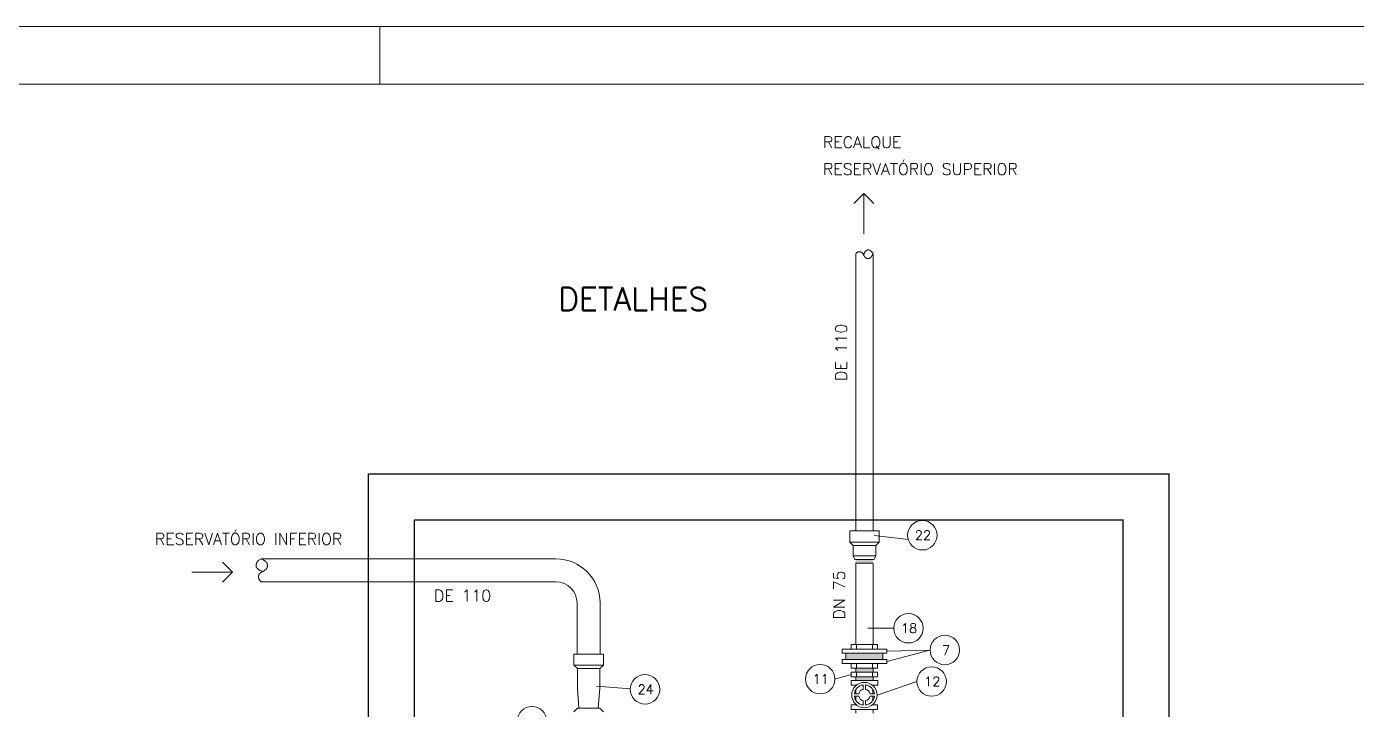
# Model space of a CAD drawing. Extents: x -3017.7 to -2976.7, y -3270.7 to -3256.2.
# Drawn here: x -3007.02 to -2995.46, y -3262.18 to -3256.25 of the extents above; entities that cross this region are included whole.
import ezdxf

# ---------------------------------------------------------------- set-up
doc = ezdxf.new("R2010")
doc.units = 0
doc.header["$MEASUREMENT"] = 0
for name, color, linetype, lineweight in [('CONEXOES', 6, 'CONTINUOUS', 20), ('COTAS', 7, 'CONTINUOUS', 0), ('PAREDE', 4, 'CONTINUOUS', 30), ('PRANCHA', 7, 'CONTINUOUS', 0), ('ROSCA', 7, 'CONTINUOUS', 0)]:
    doc.layers.add(name, color=color, linetype=linetype, lineweight=lineweight)
doc.styles.get("Standard").update_dxf_attribs({"font": 'romans.shx'})

msp = doc.modelspace()

# ---------------------------------------------------------------- hatches: boundary and pattern name
at = {"layer": 'ROSCA'}
for points in [[(-2999.66, -3260.875), (-2999.81, -3260.875), (-2999.81, -3260.909), (-2999.66, -3260.909)], [(-2999.575, -3261.69), (-2999.895, -3261.69), (-2999.895, -3261.744), (-2999.575, -3261.744)], [(-2999.66, -3261.82), (-2999.81, -3261.82), (-2999.81, -3261.854), (-2999.66, -3261.854)], [(-2999.66, -3261.894), (-2999.81, -3261.894), (-2999.81, -3261.928), (-2999.66, -3261.928)]]:
    msp.add_hatch(color=256, dxfattribs=at).paths.add_polyline_path(points)

# ---------------------------------------------------------------- linework, layer by layer
at = {"layer": 'CONEXOES'}
for p, q in [((-2999.81, -3260.628), (-2999.81, -3258.219)), ((-2999.66, -3260.628), (-2999.66, -3258.219)), ((-2999.863, -3260.628), (-2999.607, -3260.628)), ((-2999.863, -3260.628), (-2999.863, -3260.725)), ((-2999.607, -3260.725), (-2999.607, -3260.628)), ((-2999.863, -3260.725), (-2999.607, -3260.725)), ((-2999.863, -3260.725), (-2999.833, -3260.755)), ((-2999.833, -3260.755), (-2999.637, -3260.755)), ((-2999.833, -3260.755), (-2999.833, -3260.845)), ((-2999.637, -3260.755), (-2999.607, -3260.725)), ((-2999.637, -3260.845), (-2999.637, -3260.755)), ((-3002.416, -3260.87), (-3004.979, -3260.87)), ((-2999.833, -3260.845), (-2999.637, -3260.845)), ((-2999.833, -3260.845), (-2999.817, -3260.875)), ((-2999.817, -3260.875), (-2999.653, -3260.875)), ((-2999.653, -3260.875), (-2999.637, -3260.845)), ((-2999.81, -3261.614), (-2999.81, -3260.904)), ((-2999.81, -3260.909), (-2999.66, -3260.909)), ((-2999.66, -3261.614), (-2999.66, -3260.913)), ((-3002.416, -3261.07), (-3004.979, -3261.07)), ((-3002.232, -3261.695), (-3002.232, -3261.253)), ((-3002.032, -3261.695), (-3002.032, -3261.253)), ((-3002.004, -3261.698), (-3002.26, -3261.698)), ((-3002.26, -3261.698), (-3002.26, -3261.794)), ((-3002.004, -3261.698), (-3002.004, -3261.794)), ((-2999.541, -3261.654), (-2999.929, -3261.654)), ((-2999.929, -3261.69), (-2999.929, -3261.654)), ((-2999.541, -3261.69), (-2999.929, -3261.69)), ((-2999.541, -3261.69), (-2999.929, -3261.69)), ((-2999.895, -3261.744), (-2999.895, -3261.69)), ((-2999.85, -3261.614), (-2999.62, -3261.614)), ((-2999.85, -3261.614), (-2999.85, -3261.654)), ((-2999.85, -3261.654), (-2999.62, -3261.654)), ((-2999.805, -3261.614), (-2999.805, -3261.654)), ((-2999.665, -3261.614), (-2999.665, -3261.654)), ((-2999.62, -3261.614), (-2999.62, -3261.654)), ((-2999.575, -3261.744), (-2999.575, -3261.69)), ((-2999.541, -3261.69), (-2999.541, -3261.654)), ((-3002.004, -3261.794), (-3002.26, -3261.794)), ((-3002.23, -3261.824), (-3002.26, -3261.794)), ((-3002.004, -3261.794), (-3002.034, -3261.824)), ((-2999.541, -3261.744), (-2999.929, -3261.744)), ((-2999.929, -3261.744), (-2999.929, -3261.78)), ((-2999.541, -3261.78), (-2999.929, -3261.78)), ((-2999.85, -3261.78), (-2999.62, -3261.78)), ((-2999.85, -3261.82), (-2999.85, -3261.78)), ((-2999.85, -3261.82), (-2999.62, -3261.82)), ((-2999.81, -3261.854), (-2999.81, -3261.82)), ((-2999.81, -3261.82), (-2999.66, -3261.82)), ((-2999.805, -3261.82), (-2999.805, -3261.78)), ((-2999.665, -3261.82), (-2999.665, -3261.78)), ((-2999.66, -3261.854), (-2999.66, -3261.82)), ((-2999.62, -3261.82), (-2999.62, -3261.78)), ((-2999.541, -3261.744), (-2999.541, -3261.78)), ((-3002.034, -3261.824), (-3002.23, -3261.824)), ((-3002.23, -3261.824), (-3002.23, -3261.997)), ((-3002.034, -3261.824), (-3002.034, -3261.997)), ((-2999.85, -3261.854), (-2999.62, -3261.854)), ((-2999.85, -3261.854), (-2999.85, -3261.894)), ((-2999.85, -3261.894), (-2999.62, -3261.894)), ((-2999.849, -3261.928), (-2999.619, -3261.928)), ((-2999.849, -3261.928), (-2999.849, -3261.968)), ((-2999.81, -3261.894), (-2999.66, -3261.894)), ((-2999.81, -3261.928), (-2999.81, -3261.894)), ((-2999.805, -3261.854), (-2999.805, -3261.894)), ((-2999.665, -3261.854), (-2999.665, -3261.894)), ((-2999.66, -3261.894), (-2999.66, -3261.928)), ((-2999.66, -3261.928), (-2999.66, -3261.894)), ((-2999.62, -3261.854), (-2999.62, -3261.894)), ((-2999.619, -3261.928), (-2999.619, -3261.968)), ((-3002.23, -3261.997), (-3002.217, -3262.168)), ((-3002.034, -3261.997), (-3002.048, -3262.168)), ((-2999.849, -3261.968), (-2999.805, -3261.968)), ((-2999.823, -3262.042), (-2999.784, -3262.042)), ((-2999.809, -3261.968), (-2999.809, -3261.971)), ((-2999.809, -3262.005), (-2999.809, -3262.042)), ((-2999.758, -3261.968), (-2999.746, -3261.968)), ((-2999.746, -3261.965), (-2999.746, -3262.004)), ((-2999.724, -3261.965), (-2999.724, -3262.004)), ((-2999.724, -3261.968), (-2999.712, -3261.968)), ((-2999.686, -3262.042), (-2999.648, -3262.042)), ((-2999.665, -3261.968), (-2999.619, -3261.968)), ((-2999.661, -3261.968), (-2999.661, -3261.971)), ((-2999.661, -3262.005), (-2999.661, -3262.042)), ((-3002.23, -3262.168), (-3002.26, -3262.198)), ((-3002.034, -3262.168), (-3002.23, -3262.168)), ((-3002.004, -3262.198), (-3002.034, -3262.168)), ((-2999.85, -3262.178), (-2999.85, -3262.138)), ((-2999.85, -3262.138), (-2999.805, -3262.138)), ((-2999.823, -3262.064), (-2999.784, -3262.064)), ((-2999.809, -3262.064), (-2999.809, -3262.101)), ((-2999.809, -3262.134), (-2999.809, -3262.138)), ((-2999.758, -3262.138), (-2999.746, -3262.138)), ((-2999.746, -3262.102), (-2999.746, -3262.14)), ((-2999.724, -3262.102), (-2999.724, -3262.14)), ((-2999.724, -3262.138), (-2999.712, -3262.138)), ((-2999.686, -3262.064), (-2999.648, -3262.064)), ((-2999.665, -3262.138), (-2999.62, -3262.138)), ((-2999.661, -3262.064), (-2999.661, -3262.101)), ((-2999.661, -3262.134), (-2999.661, -3262.138)), ((-2999.62, -3262.178), (-2999.62, -3262.138)), ((-2999.85, -3262.178), (-2999.62, -3262.178)), ((-2999.81, -3262.212), (-2999.81, -3262.178)), ((-2999.81, -3262.178), (-2999.66, -3262.178)), ((-2999.66, -3262.212), (-2999.66, -3262.178))]:
    msp.add_line(p, q, dxfattribs=at)
for points in [[(-2999.81, -3258.219), (-2999.806, -3258.216), (-2999.803, -3258.213), (-2999.8, -3258.21), (-2999.797, -3258.209), (-2999.795, -3258.207), (-2999.793, -3258.206), (-2999.791, -3258.205), (-2999.79, -3258.204), (-2999.788, -3258.204), (-2999.787, -3258.203), (-2999.786, -3258.203), (-2999.784, -3258.203), (-2999.783, -3258.203), (-2999.782, -3258.202), (-2999.781, -3258.202), (-2999.78, -3258.202), (-2999.778, -3258.202), (-2999.777, -3258.203), (-2999.775, -3258.203), (-2999.774, -3258.203), (-2999.772, -3258.203), (-2999.771, -3258.203), (-2999.769, -3258.204), (-2999.768, -3258.204), (-2999.767, -3258.204), (-2999.765, -3258.205), (-2999.764, -3258.205), (-2999.763, -3258.206), (-2999.762, -3258.206), (-2999.761, -3258.207), (-2999.759, -3258.207), (-2999.758, -3258.208), (-2999.757, -3258.209), (-2999.756, -3258.21), (-2999.755, -3258.211), (-2999.754, -3258.212), (-2999.753, -3258.213), (-2999.752, -3258.214), (-2999.751, -3258.215), (-2999.75, -3258.216), (-2999.749, -3258.218), (-2999.748, -3258.219), (-2999.747, -3258.22), (-2999.747, -3258.222), (-2999.746, -3258.223), (-2999.745, -3258.224), (-2999.745, -3258.226), (-2999.744, -3258.227), (-2999.744, -3258.228), (-2999.743, -3258.229), (-2999.743, -3258.23), (-2999.742, -3258.231), (-2999.742, -3258.232), (-2999.742, -3258.233), (-2999.741, -3258.233), (-2999.741, -3258.234), (-2999.741, -3258.235), (-2999.74, -3258.236), (-2999.74, -3258.236), (-2999.739, -3258.237), (-2999.739, -3258.238), (-2999.738, -3258.239), (-2999.737, -3258.239), (-2999.737, -3258.24), (-2999.736, -3258.241), (-2999.735, -3258.242), (-2999.735, -3258.243), (-2999.734, -3258.245), (-2999.733, -3258.246), (-2999.732, -3258.247), (-2999.731, -3258.248), (-2999.731, -3258.249), (-2999.73, -3258.249), (-2999.729, -3258.25), (-2999.729, -3258.251), (-2999.728, -3258.252), (-2999.727, -3258.252), (-2999.726, -3258.253), (-2999.726, -3258.253), (-2999.725, -3258.254), (-2999.724, -3258.255), (-2999.723, -3258.255), (-2999.722, -3258.256), (-2999.722, -3258.256), (-2999.721, -3258.257), (-2999.72, -3258.257), (-2999.719, -3258.258), (-2999.718, -3258.258), (-2999.717, -3258.259), (-2999.716, -3258.259), (-2999.715, -3258.259), (-2999.714, -3258.26), (-2999.713, -3258.26), (-2999.712, -3258.26), (-2999.711, -3258.26), (-2999.711, -3258.26), (-2999.71, -3258.261), (-2999.709, -3258.261), (-2999.708, -3258.261), (-2999.707, -3258.261), (-2999.706, -3258.261), (-2999.704, -3258.261), (-2999.703, -3258.261), (-2999.702, -3258.261), (-2999.7, -3258.261), (-2999.699, -3258.26), (-2999.697, -3258.26), (-2999.695, -3258.26), (-2999.694, -3258.26), (-2999.692, -3258.259), (-2999.691, -3258.259), (-2999.69, -3258.259), (-2999.689, -3258.258), (-2999.688, -3258.258), (-2999.687, -3258.258), (-2999.686, -3258.257), (-2999.686, -3258.257), (-2999.685, -3258.256), (-2999.684, -3258.256), (-2999.684, -3258.255), (-2999.683, -3258.254), (-2999.682, -3258.253), (-2999.681, -3258.252), (-2999.679, -3258.251), (-2999.678, -3258.249), (-2999.677, -3258.248), (-2999.676, -3258.247), (-2999.675, -3258.245), (-2999.673, -3258.243), (-2999.672, -3258.242), (-2999.671, -3258.24), (-2999.669, -3258.237), (-2999.667, -3258.234), (-2999.665, -3258.23), (-2999.663, -3258.225), (-2999.66, -3258.219)], [(-2999.66, -3258.219), (-2999.663, -3258.215), (-2999.665, -3258.211), (-2999.667, -3258.208), (-2999.669, -3258.205), (-2999.671, -3258.202), (-2999.673, -3258.2), (-2999.675, -3258.199), (-2999.676, -3258.197), (-2999.678, -3258.196), (-2999.679, -3258.195), (-2999.68, -3258.194), (-2999.681, -3258.193), (-2999.683, -3258.193), (-2999.684, -3258.192), (-2999.685, -3258.191), (-2999.686, -3258.191), (-2999.687, -3258.19), (-2999.689, -3258.19), (-2999.69, -3258.189), (-2999.691, -3258.189), (-2999.693, -3258.189), (-2999.694, -3258.188), (-2999.695, -3258.188), (-2999.696, -3258.187), (-2999.697, -3258.187), (-2999.698, -3258.187), (-2999.699, -3258.187), (-2999.7, -3258.187), (-2999.701, -3258.186), (-2999.702, -3258.186), (-2999.703, -3258.186), (-2999.704, -3258.186), (-2999.706, -3258.187), (-2999.707, -3258.187), (-2999.708, -3258.187), (-2999.709, -3258.187), (-2999.71, -3258.187), (-2999.711, -3258.188), (-2999.712, -3258.188), (-2999.713, -3258.188), (-2999.715, -3258.189), (-2999.716, -3258.189), (-2999.717, -3258.19), (-2999.718, -3258.191), (-2999.719, -3258.191), (-2999.72, -3258.192), (-2999.721, -3258.193), (-2999.722, -3258.194), (-2999.723, -3258.195), (-2999.725, -3258.197), (-2999.726, -3258.198), (-2999.727, -3258.2), (-2999.729, -3258.202), (-2999.73, -3258.203), (-2999.731, -3258.205), (-2999.732, -3258.207), (-2999.734, -3258.209), (-2999.735, -3258.212), (-2999.736, -3258.214), (-2999.737, -3258.217), (-2999.738, -3258.22), (-2999.739, -3258.224), (-2999.74, -3258.228), (-2999.742, -3258.232)], [(-3004.979, -3260.87), (-3004.985, -3260.873), (-3004.991, -3260.877), (-3004.995, -3260.88), (-3004.999, -3260.883), (-3005.002, -3260.885), (-3005.005, -3260.888), (-3005.007, -3260.89), (-3005.009, -3260.892), (-3005.01, -3260.894), (-3005.012, -3260.895), (-3005.013, -3260.897), (-3005.014, -3260.899), (-3005.015, -3260.9), (-3005.016, -3260.902), (-3005.017, -3260.903), (-3005.017, -3260.905), (-3005.018, -3260.907), (-3005.019, -3260.908), (-3005.019, -3260.91), (-3005.02, -3260.912), (-3005.02, -3260.913), (-3005.021, -3260.915), (-3005.021, -3260.917), (-3005.022, -3260.918), (-3005.022, -3260.92), (-3005.023, -3260.921), (-3005.023, -3260.923), (-3005.023, -3260.924), (-3005.023, -3260.925), (-3005.023, -3260.927), (-3005.023, -3260.928), (-3005.023, -3260.929), (-3005.023, -3260.931), (-3005.023, -3260.932), (-3005.023, -3260.934), (-3005.022, -3260.935), (-3005.022, -3260.937), (-3005.022, -3260.938), (-3005.021, -3260.94), (-3005.021, -3260.941), (-3005.02, -3260.943), (-3005.019, -3260.944), (-3005.019, -3260.946), (-3005.018, -3260.947), (-3005.017, -3260.948), (-3005.016, -3260.95), (-3005.014, -3260.951), (-3005.013, -3260.953), (-3005.011, -3260.955), (-3005.009, -3260.956), (-3005.007, -3260.958), (-3005.005, -3260.96), (-3005.003, -3260.962), (-3005.001, -3260.963), (-3004.998, -3260.965), (-3004.995, -3260.967), (-3004.993, -3260.968), (-3004.989, -3260.97), (-3004.986, -3260.971), (-3004.982, -3260.973), (-3004.978, -3260.974), (-3004.974, -3260.976), (-3004.968, -3260.977), (-3004.962, -3260.979)], [(-3004.979, -3261.07), (-3004.984, -3261.065), (-3004.988, -3261.06), (-3004.991, -3261.057), (-3004.994, -3261.053), (-3004.996, -3261.05), (-3004.997, -3261.047), (-3004.998, -3261.045), (-3004.999, -3261.043), (-3005, -3261.041), (-3005.001, -3261.039), (-3005.001, -3261.038), (-3005.001, -3261.036), (-3005.002, -3261.034), (-3005.002, -3261.033), (-3005.002, -3261.031), (-3005.002, -3261.03), (-3005.002, -3261.028), (-3005.002, -3261.026), (-3005.001, -3261.024), (-3005.001, -3261.022), (-3005.001, -3261.02), (-3005.001, -3261.018), (-3005, -3261.016), (-3005, -3261.014), (-3004.999, -3261.012), (-3004.999, -3261.01), (-3004.998, -3261.009), (-3004.998, -3261.007), (-3004.997, -3261.006), (-3004.996, -3261.004), (-3004.995, -3261.003), (-3004.994, -3261.001), (-3004.993, -3261), (-3004.992, -3260.998), (-3004.991, -3260.997), (-3004.99, -3260.995), (-3004.988, -3260.994), (-3004.987, -3260.993), (-3004.985, -3260.991), (-3004.983, -3260.99), (-3004.982, -3260.989), (-3004.98, -3260.988), (-3004.978, -3260.987), (-3004.976, -3260.986), (-3004.974, -3260.985), (-3004.973, -3260.984), (-3004.971, -3260.983), (-3004.969, -3260.982), (-3004.968, -3260.982), (-3004.966, -3260.981), (-3004.965, -3260.981), (-3004.964, -3260.98), (-3004.963, -3260.979), (-3004.962, -3260.979), (-3004.961, -3260.978), (-3004.96, -3260.978), (-3004.959, -3260.977), (-3004.958, -3260.977), (-3004.957, -3260.976), (-3004.956, -3260.976), (-3004.955, -3260.975), (-3004.954, -3260.974), (-3004.952, -3260.973), (-3004.951, -3260.972), (-3004.95, -3260.971), (-3004.949, -3260.971), (-3004.947, -3260.969), (-3004.946, -3260.968), (-3004.944, -3260.967), (-3004.943, -3260.966), (-3004.942, -3260.965), (-3004.94, -3260.964), (-3004.939, -3260.963), (-3004.938, -3260.962), (-3004.937, -3260.962), (-3004.936, -3260.961), (-3004.936, -3260.96), (-3004.935, -3260.959), (-3004.934, -3260.958), (-3004.933, -3260.957), (-3004.932, -3260.956), (-3004.932, -3260.954), (-3004.931, -3260.953), (-3004.93, -3260.952), (-3004.929, -3260.951), (-3004.929, -3260.95), (-3004.928, -3260.948), (-3004.927, -3260.947), (-3004.927, -3260.946), (-3004.926, -3260.945), (-3004.926, -3260.943), (-3004.926, -3260.942), (-3004.925, -3260.941), (-3004.925, -3260.94), (-3004.925, -3260.939), (-3004.924, -3260.937), (-3004.924, -3260.936), (-3004.924, -3260.935), (-3004.924, -3260.934), (-3004.924, -3260.932), (-3004.924, -3260.931), (-3004.924, -3260.929), (-3004.924, -3260.927), (-3004.924, -3260.926), (-3004.924, -3260.924), (-3004.925, -3260.922), (-3004.925, -3260.919), (-3004.925, -3260.917), (-3004.926, -3260.915), (-3004.926, -3260.913), (-3004.927, -3260.911), (-3004.927, -3260.91), (-3004.927, -3260.908), (-3004.928, -3260.907), (-3004.928, -3260.906), (-3004.929, -3260.905), (-3004.929, -3260.904), (-3004.93, -3260.903), (-3004.931, -3260.902), (-3004.932, -3260.901), (-3004.933, -3260.9), (-3004.934, -3260.899), (-3004.936, -3260.897), (-3004.937, -3260.896), (-3004.939, -3260.894), (-3004.941, -3260.893), (-3004.943, -3260.891), (-3004.945, -3260.889), (-3004.947, -3260.888), (-3004.95, -3260.886), (-3004.952, -3260.884), (-3004.956, -3260.882), (-3004.96, -3260.88), (-3004.965, -3260.877), (-3004.972, -3260.874), (-3004.979, -3260.87)]]:
    msp.add_lwpolyline(points, dxfattribs=at)
msp.add_circle((-2999.735, -3262.053), 0.11, dxfattribs=at)
for centre, radius, start, end in [((-3002.416, -3261.253), 0.383, 0, 90), ((-3002.416, -3261.253), 0.183, 0, 90), ((-2999.735, -3262.053), 0.088, 97.1808, 172.8192), ((-2999.735, -3262.053), 0.05, 102.709, 167.291), ((-2999.735, -3262.053), 0.088, 7.1808, 82.8192), ((-2999.735, -3262.053), 0.05, 12.709, 77.291), ((-2999.735, -3262.053), 0.088, 187.1808, 262.8192), ((-2999.735, -3262.053), 0.05, 192.709, 257.291), ((-2999.735, -3262.053), 0.05, 282.709, 347.291), ((-2999.735, -3262.053), 0.088, 277.1808, 352.8192)]:
    msp.add_arc(centre, radius, start, end, dxfattribs=at)
at = {"layer": 'COTAS'}
for p, q in [((-2999.739, -3257.697), (-2999.827, -3257.783)), ((-2999.739, -3258.048), (-2999.739, -3257.697)), ((-2999.739, -3257.697), (-2999.652, -3257.783)), ((-2999.651, -3260.666), (-2999.353, -3260.702)), ((-3005.581, -3260.986), (-3005.229, -3260.986)), ((-3005.229, -3260.986), (-3005.316, -3260.899)), ((-3005.229, -3260.986), (-3005.316, -3261.073)), ((-2999.48, -3261.473), (-2999.704, -3261.473)), ((-2999.165, -3261.662), (-2999.541, -3261.762)), ((-2999.165, -3261.662), (-2999.541, -3261.672)), ((-2999.991, -3261.915), (-2999.85, -3261.874)), ((-2999.278, -3261.936), (-2999.625, -3262.053)), ((-3001.769, -3262), (-3002.065, -3261.976))]:
    msp.add_line(p, q, dxfattribs=at)
for centre in [(-2999.231, -3260.665), (-2999.352, -3261.473), (-2999.036, -3261.662), (-3000.119, -3261.915), (-2999.15, -3261.936), (-3001.642, -3262.004), (-3002.625, -3262.28)]:
    msp.add_circle(centre, 0.128, dxfattribs=at)
at = {"layer": 'PAREDE'}
for p, q in [((-3004.046, -3260.132), (-2997.085, -3260.132)), ((-3004.046, -3268.674), (-3004.046, -3260.132)), ((-2997.085, -3266.474), (-2997.085, -3260.132)), ((-3003.646, -3260.532), (-2997.485, -3260.532)), ((-3003.646, -3268.274), (-3003.646, -3260.532)), ((-2997.485, -3266.474), (-2997.485, -3260.532))]:
    msp.add_line(p, q, dxfattribs=at)
at = {"layer": 'PRANCHA'}
for p, q in [((-2994.448, -3256.247), (-3017.691, -3256.247)), ((-3003.948, -3256.247), (-3003.948, -3256.747))]:
    msp.add_line(p, q, dxfattribs=at)
at = {"layer": 'PRANCHA', "color": 5}
msp.add_line((-2994.448, -3256.747), (-3016.441, -3256.747), dxfattribs=at)

# ---------------------------------------------------------------- texts
at = {"layer": 'COTAS', "attachment_point": 1}
for s, insert, char_height, width in [('{\\Fromans.shx|c0;RECALQUE}', (-3000.095, -3257.201), 0.1, 15.3719), ('RESERVATÓRIO SUPERIOR', (-3000.095, -3257.435), 0.1, 15.3719), ('RESERVATÓRIO INFERIOR', (-3005.902, -3260.648), 0.1, 15.3719), ('{\\Fromans.shx|c0;22}', (-2999.296, -3260.624), 0.082, 0.67477), ('DE 110', (-3003.476, -3261.14), 0.1, 0.67477), ('{\\Fromans.shx|c0;18}', (-2999.417, -3261.432), 0.082, 0.67477), ('{\\Fromans.shx|c0;7}', (-2999.061, -3261.624), 0.082, 0.67477), ('{\\Fromans.shx|c0;11}', (-3000.184, -3261.873), 0.082, 0.67477), ('{\\Fromans.shx|c0;12}', (-2999.215, -3261.895), 0.082, 0.67477), ('{\\Fromans.shx|c0;24}', (-3001.706, -3261.963), 0.082, 0.67477)]:
    msp.add_mtext(s, dxfattribs=dict(at, insert=insert, char_height=char_height, width=width))
at = {"layer": 'COTAS', "insert": (-3001.744, -3258.614), "char_height": 0.2, "attachment_point": 5}
msp.add_mtext('DETALHES', dxfattribs=at)
at = {"layer": 'COTAS', "char_height": 0.1, "width": 0.67477, "attachment_point": 1, "rotation": 90}
for s, insert in [('DE 110', (-2999.987, -3259.325)), ('{\\Fromans.shx|c0;DN 75}', (-3000.004, -3261.396))]:
    msp.add_mtext(s, dxfattribs=dict(at, insert=insert))

doc.saveas('drawing.dxf')
